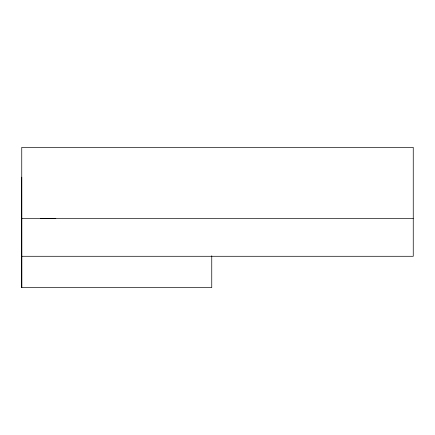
<?xml version="1.0" encoding="UTF-8"?>
<svg xmlns="http://www.w3.org/2000/svg" width="435" height="435" viewBox="0 0 435 435"><rect width="100%" height="100%" fill="white"/><g stroke="black" fill="none" stroke-linecap="round" stroke-linejoin="round"><path stroke-width="0.65" d="M211.753 255.775L211.753 287.627L21.772 287.627L21.75 177.159M21.75 218.5L413.25 218.517M40.39 218.571L55.794 218.571M21.75 256.286L413.25 256.286L413.25 147.373L21.75 147.373L21.772 287.627"/></g></svg>
